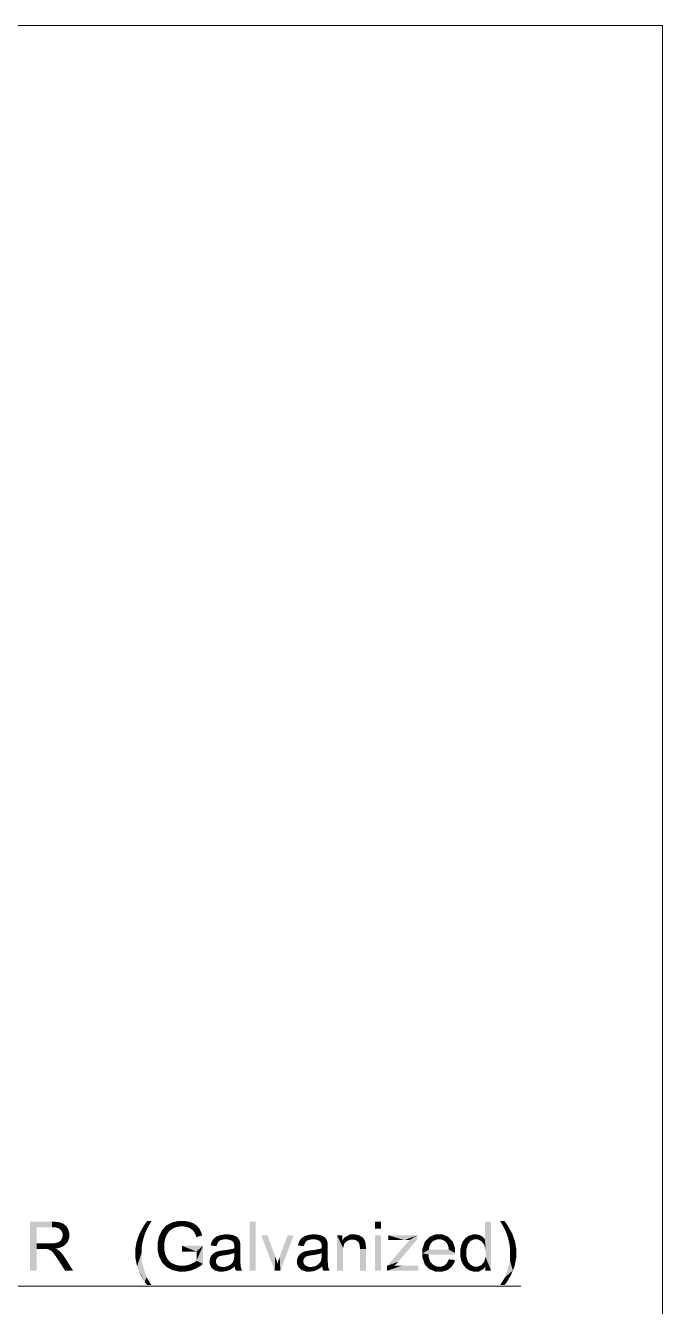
# Model space of a CAD drawing. Header units: millimetres. Extents: x 2 to 579, y 1 to 405.
# Drawn here: x 213.04 to 224.27, y 122.75 to 145.35 of the extents above; entities that cross this region are included whole.
import ezdxf

# ---------------------------------------------------------------- set-up
doc = ezdxf.new("R2010")
doc.units = ezdxf.units.MM
doc.linetypes.add('XKITLINE00', pattern=[0])
doc.layers.add('LinkedObject', color=7, linetype='Continuous', lineweight=0)

# ---------------------------------------------------------------- blocks, each defined once
blk = doc.blocks.new('*A4')
at = {"layer": 'LinkedObject'}
for points in [[(213.229, 123.862), (213.115, 123.379), (213.115, 124.243)], [(213.115, 124.243), (213.229, 124.147), (213.229, 123.862)], [(213.502, 124.147), (213.115, 124.243), (213.497, 124.243)], [(213.229, 124.147), (213.115, 124.243), (213.502, 124.147)], [(213.497, 124.243), (213.55, 124.147), (213.502, 124.147)], [(213.643, 124.231), (213.497, 124.243), (213.555, 124.243)], [(213.673, 124.219), (213.497, 124.243), (213.643, 124.231)], [(213.62, 124.128), (213.497, 124.243), (213.673, 124.219)], [(213.55, 124.147), (213.497, 124.243), (213.62, 124.128)], [(213.673, 124.219), (213.643, 124.108), (213.62, 124.128)], [(213.703, 124.208), (213.643, 124.108), (213.673, 124.219)], [(213.643, 124.108), (213.703, 124.208), (213.665, 124.088)], [(213.665, 124.088), (213.703, 124.208), (213.769, 124.137)], [(213.769, 124.137), (213.687, 124.038), (213.665, 124.088)], [(213.787, 124.108), (213.687, 124.038), (213.769, 124.137)], [(213.805, 124.042), (213.687, 124.038), (213.787, 124.108)], [(213.769, 124.137), (213.703, 124.208), (213.751, 124.167)], [(215.161, 124.081), (215.042, 124.034), (215.124, 124.182)], [(215.143, 124.041), (215.042, 124.034), (215.161, 124.081)], [(215.22, 124.195), (215.124, 124.182), (215.179, 124.256)], [(215.172, 124.108), (215.124, 124.182), (215.22, 124.195)], [(215.161, 124.081), (215.124, 124.182), (215.172, 124.108)], [(215.22, 124.195), (215.179, 124.256), (215.255, 124.256)], [(215.567, 124.204), (215.415, 124.042), (215.517, 124.178)], [(215.631, 124.124), (215.415, 124.042), (215.567, 124.204)], [(215.517, 124.178), (215.415, 124.042), (215.441, 124.096)], [(215.585, 124.092), (215.415, 124.042), (215.631, 124.124)], [(215.567, 124.073), (215.415, 124.042), (215.585, 124.092)], [(215.55, 124.053), (215.415, 124.042), (215.567, 124.073)], [(215.73, 124.257), (215.567, 124.204), (215.616, 124.231)], [(215.756, 124.16), (215.567, 124.204), (215.73, 124.257)], [(215.567, 124.204), (215.66, 124.136), (215.631, 124.124)], [(215.66, 124.136), (215.567, 124.204), (215.688, 124.148)], [(215.688, 124.148), (215.567, 124.204), (215.756, 124.16)], [(215.795, 124.16), (215.73, 124.257), (215.795, 124.257)], [(215.756, 124.16), (215.73, 124.257), (215.795, 124.16)], [(215.795, 124.257), (215.828, 124.16), (215.795, 124.16)], [(215.842, 124.257), (215.828, 124.16), (215.795, 124.257)], [(215.828, 124.16), (215.842, 124.257), (215.887, 124.148)], [(215.964, 124.227), (215.842, 124.257), (215.927, 124.242)], [(215.887, 124.148), (215.842, 124.257), (215.964, 124.227)], [(215.887, 124.148), (215.964, 124.227), (215.914, 124.137)], [(215.964, 124.227), (215.941, 124.126), (215.914, 124.137)], [(215.941, 124.126), (215.964, 124.227), (215.982, 124.095)], [(216.062, 124.169), (215.964, 124.227), (216.002, 124.212)], [(216.083, 124.142), (215.964, 124.227), (216.062, 124.169)], [(215.982, 124.095), (215.964, 124.227), (216.083, 124.142)], [(215.982, 124.095), (216.083, 124.142), (215.997, 124.076)], [(216.083, 124.142), (216.011, 124.058), (215.997, 124.076)], [(216.011, 124.058), (216.083, 124.142), (216.035, 124.006)], [(216.035, 124.006), (216.083, 124.142), (216.137, 124.044)], [(216.137, 124.044), (216.083, 124.142), (216.105, 124.115)], [(217.09, 124.243), (216.984, 123.379), (216.984, 124.243)], [(217.09, 123.379), (216.984, 123.379), (217.09, 124.243)], [(219.306, 124.243), (219.199, 124.121), (219.199, 124.243)], [(219.306, 124.121), (219.199, 124.121), (219.306, 124.243)], [(221.244, 124.243), (221.137, 123.932), (221.137, 124.243)], [(221.244, 124.243), (221.147, 123.746), (221.137, 123.932)], [(221.147, 123.746), (221.244, 124.243), (221.244, 123.379)], [(221.48, 124.256), (221.44, 124.195), (221.404, 124.256)], [(221.44, 124.195), (221.48, 124.256), (221.488, 124.106)], [(221.488, 124.106), (221.48, 124.256), (221.536, 124.182)], [(221.488, 124.106), (221.536, 124.182), (221.499, 124.08)], [(221.499, 124.08), (221.536, 124.182), (221.517, 124.039)], [(221.517, 124.039), (221.536, 124.182), (221.618, 124.034)], [(213.229, 123.862), (213.229, 123.762), (213.115, 123.379)], [(213.362, 123.762), (213.229, 123.862), (213.475, 123.862)], [(213.229, 123.762), (213.229, 123.862), (213.362, 123.762)], [(213.362, 123.762), (213.475, 123.862), (213.384, 123.762)], [(213.384, 123.762), (213.475, 123.862), (213.415, 123.76)], [(213.415, 123.76), (213.475, 123.862), (213.425, 123.758)], [(213.425, 123.758), (213.475, 123.862), (213.438, 123.755)], [(213.438, 123.755), (213.475, 123.862), (213.464, 123.743)], [(213.464, 123.743), (213.475, 123.862), (213.514, 123.862)], [(213.464, 123.743), (213.514, 123.862), (213.477, 123.735)], [(213.514, 123.862), (213.562, 123.772), (213.477, 123.735)], [(213.575, 123.87), (213.562, 123.772), (213.514, 123.862)], [(213.562, 123.772), (213.575, 123.87), (213.624, 123.78)], [(213.597, 123.878), (213.745, 123.852), (213.575, 123.87)], [(213.715, 123.82), (213.575, 123.87), (213.745, 123.852)], [(213.624, 123.78), (213.575, 123.87), (213.715, 123.82)], [(213.619, 123.886), (213.745, 123.852), (213.597, 123.878)], [(213.745, 123.852), (213.619, 123.886), (213.653, 123.912)], [(213.664, 123.93), (213.745, 123.852), (213.653, 123.912)], [(213.676, 123.947), (213.745, 123.852), (213.664, 123.93)], [(213.676, 123.947), (213.805, 124.007), (213.745, 123.852)], [(213.687, 123.986), (213.805, 124.007), (213.676, 123.947)], [(213.805, 124.007), (213.687, 124.038), (213.805, 124.042)], [(213.687, 124.038), (213.805, 124.007), (213.687, 124.007)], [(213.805, 124.007), (213.687, 123.986), (213.687, 124.007)], [(213.745, 123.852), (213.805, 124.007), (213.775, 123.883)], [(213.775, 123.883), (213.805, 124.007), (213.805, 123.961)], [(215.092, 123.857), (214.97, 123.761), (214.993, 123.895)], [(215.079, 123.746), (214.97, 123.761), (215.092, 123.857)], [(215.104, 123.912), (214.993, 123.895), (215.015, 123.96)], [(215.092, 123.857), (214.993, 123.895), (215.104, 123.912)], [(215.015, 123.96), (215.143, 124.041), (215.115, 123.956)], [(215.042, 124.034), (215.143, 124.041), (215.015, 123.96)], [(215.104, 123.912), (215.015, 123.96), (215.115, 123.956)], [(215.415, 124.042), (215.362, 123.869), (215.389, 123.987)], [(215.496, 123.947), (215.362, 123.869), (215.415, 124.042)], [(215.48, 123.86), (215.362, 123.869), (215.496, 123.947)], [(215.362, 123.869), (215.48, 123.86), (215.362, 123.806)], [(215.362, 123.806), (215.48, 123.86), (215.48, 123.813)], [(215.523, 124.011), (215.415, 124.042), (215.55, 124.053)], [(215.415, 124.042), (215.523, 124.011), (215.513, 123.987)], [(215.496, 123.947), (215.415, 124.042), (215.513, 123.987)], [(216.035, 124.006), (216.137, 124.044), (216.045, 123.973)], [(216.045, 123.973), (216.137, 124.044), (216.149, 124.001)], [(216.345, 123.934), (216.298, 123.826), (216.328, 123.913)], [(216.437, 123.892), (216.298, 123.826), (216.345, 123.934)], [(216.328, 123.913), (216.298, 123.826), (216.305, 123.859)], [(216.41, 123.845), (216.298, 123.826), (216.437, 123.892)], [(216.298, 123.826), (216.41, 123.845), (216.402, 123.812)], [(216.361, 123.954), (216.472, 123.918), (216.345, 123.934)], [(216.437, 123.892), (216.345, 123.934), (216.454, 123.905)], [(216.454, 123.905), (216.345, 123.934), (216.472, 123.918)], [(216.408, 123.986), (216.472, 123.918), (216.361, 123.954)], [(216.438, 123.997), (216.472, 123.918), (216.408, 123.986)], [(216.54, 124.019), (216.438, 123.997), (216.469, 124.008)], [(216.527, 123.931), (216.438, 123.997), (216.54, 124.019)], [(216.472, 123.918), (216.438, 123.997), (216.527, 123.931)], [(216.527, 123.931), (216.54, 124.019), (216.565, 123.931)], [(216.565, 123.931), (216.54, 124.019), (216.605, 123.931)], [(216.58, 124.019), (216.605, 123.931), (216.54, 124.019)], [(216.686, 124.009), (216.58, 124.019), (216.62, 124.019)], [(216.711, 124), (216.58, 124.019), (216.686, 124.009)], [(216.665, 123.913), (216.58, 124.019), (216.711, 124)], [(216.605, 123.931), (216.58, 124.019), (216.665, 123.913)], [(216.665, 123.913), (216.711, 124), (216.685, 123.895)], [(216.685, 123.895), (216.711, 124), (216.7, 123.882)], [(216.711, 124), (216.715, 123.836), (216.7, 123.882)], [(216.784, 123.952), (216.715, 123.836), (216.711, 124)], [(216.772, 123.967), (216.711, 124), (216.736, 123.99)], [(216.784, 123.952), (216.711, 124), (216.772, 123.967)], [(216.796, 123.938), (216.715, 123.836), (216.784, 123.952)], [(216.813, 123.902), (216.715, 123.836), (216.796, 123.938)], [(216.817, 123.88), (216.715, 123.836), (216.813, 123.902)], [(216.715, 123.836), (216.817, 123.88), (216.82, 123.867)], [(216.715, 123.836), (216.82, 123.867), (216.715, 123.804)], [(216.715, 123.804), (216.82, 123.867), (216.715, 123.801)], [(216.715, 123.801), (216.82, 123.867), (216.715, 123.787)], [(216.715, 123.787), (216.82, 123.867), (216.715, 123.776)], [(216.715, 123.776), (216.82, 123.867), (216.715, 123.693)], [(216.823, 123.818), (216.715, 123.693), (216.82, 123.867)], [(217.302, 124.005), (217.429, 123.379), (217.191, 124.005)], [(217.437, 123.63), (217.429, 123.379), (217.302, 124.005)], [(217.764, 124.005), (217.516, 123.623), (217.655, 124.005)], [(217.528, 123.379), (217.516, 123.623), (217.764, 124.005)], [(217.886, 123.934), (217.839, 123.826), (217.87, 123.913)], [(217.978, 123.892), (217.839, 123.826), (217.886, 123.934)], [(217.87, 123.913), (217.839, 123.826), (217.847, 123.859)], [(217.952, 123.845), (217.839, 123.826), (217.978, 123.892)], [(217.839, 123.826), (217.952, 123.845), (217.943, 123.812)], [(217.902, 123.954), (218.014, 123.918), (217.886, 123.934)], [(217.978, 123.892), (217.886, 123.934), (217.996, 123.905)], [(217.996, 123.905), (217.886, 123.934), (218.014, 123.918)], [(217.949, 123.986), (218.014, 123.918), (217.902, 123.954)], [(217.98, 123.997), (218.014, 123.918), (217.949, 123.986)], [(218.081, 124.019), (217.98, 123.997), (218.01, 124.008)], [(218.069, 123.931), (217.98, 123.997), (218.081, 124.019)], [(218.014, 123.918), (217.98, 123.997), (218.069, 123.931)], [(218.069, 123.931), (218.081, 124.019), (218.106, 123.931)], [(218.106, 123.931), (218.081, 124.019), (218.146, 123.931)], [(218.122, 124.019), (218.146, 123.931), (218.081, 124.019)], [(218.227, 124.009), (218.122, 124.019), (218.162, 124.019)], [(218.252, 124), (218.122, 124.019), (218.227, 124.009)], [(218.206, 123.913), (218.122, 124.019), (218.252, 124)], [(218.146, 123.931), (218.122, 124.019), (218.206, 123.913)], [(218.206, 123.913), (218.252, 124), (218.227, 123.895)], [(218.227, 123.895), (218.252, 124), (218.242, 123.882)], [(218.252, 124), (218.257, 123.836), (218.242, 123.882)], [(218.326, 123.952), (218.257, 123.836), (218.252, 124)], [(218.314, 123.967), (218.252, 124), (218.277, 123.99)], [(218.326, 123.952), (218.252, 124), (218.314, 123.967)], [(218.257, 123.801), (218.361, 123.867), (218.256, 123.787)], [(218.256, 123.787), (218.361, 123.867), (218.256, 123.776)], [(218.256, 123.776), (218.361, 123.867), (218.257, 123.693)], [(218.337, 123.938), (218.257, 123.836), (218.326, 123.952)], [(218.354, 123.902), (218.257, 123.836), (218.337, 123.938)], [(218.359, 123.88), (218.257, 123.836), (218.354, 123.902)], [(218.257, 123.836), (218.359, 123.88), (218.361, 123.867)], [(218.257, 123.836), (218.361, 123.867), (218.257, 123.804)], [(218.257, 123.804), (218.361, 123.867), (218.257, 123.801)], [(218.364, 123.818), (218.257, 123.693), (218.361, 123.867)], [(218.528, 124.005), (218.634, 123.721), (218.528, 123.379)], [(218.634, 123.721), (218.528, 124.005), (218.634, 123.781)], [(218.659, 123.863), (218.528, 124.005), (218.624, 123.916)], [(218.634, 123.781), (218.528, 124.005), (218.659, 123.863)], [(218.624, 123.916), (218.528, 124.005), (218.624, 124.005)], [(218.658, 123.967), (218.708, 123.906), (218.624, 123.916)], [(218.624, 123.916), (218.708, 123.906), (218.659, 123.863)], [(218.823, 124.019), (218.658, 123.967), (218.758, 124.019)], [(218.766, 123.927), (218.658, 123.967), (218.823, 124.019)], [(218.708, 123.906), (218.658, 123.967), (218.766, 123.927)], [(218.766, 123.927), (218.823, 124.019), (218.8, 123.927)], [(218.8, 123.927), (218.823, 124.019), (218.821, 123.927)], [(218.823, 124.019), (218.858, 123.918), (218.821, 123.927)], [(218.851, 124.019), (218.858, 123.918), (218.823, 124.019)], [(218.903, 124.009), (218.858, 123.918), (218.851, 124.019)], [(218.926, 123.998), (218.858, 123.918), (218.903, 124.009)], [(218.858, 123.918), (218.926, 123.998), (218.874, 123.908)], [(218.926, 123.998), (218.889, 123.898), (218.874, 123.908)], [(218.889, 123.898), (218.926, 123.998), (218.911, 123.873)], [(218.911, 123.873), (218.926, 123.998), (218.997, 123.945)], [(218.997, 123.945), (218.917, 123.857), (218.911, 123.873)], [(219.009, 123.929), (218.917, 123.857), (218.997, 123.945)], [(219.026, 123.889), (218.917, 123.857), (219.009, 123.929)], [(218.917, 123.857), (219.026, 123.889), (218.924, 123.841)], [(218.924, 123.841), (219.026, 123.889), (219.03, 123.867)], [(219.03, 123.867), (218.93, 123.792), (218.924, 123.841)], [(218.986, 123.962), (218.926, 123.998), (218.95, 123.988)], [(218.997, 123.945), (218.926, 123.998), (218.986, 123.962)], [(219.033, 123.852), (218.93, 123.792), (219.03, 123.867)], [(219.036, 123.8), (218.93, 123.792), (219.033, 123.852)], [(219.306, 124.005), (219.199, 123.379), (219.199, 124.005)], [(219.306, 123.379), (219.199, 123.379), (219.306, 124.005)], [(219.945, 124.005), (219.41, 123.465), (219.808, 123.922)], [(219.945, 123.934), (219.41, 123.465), (219.945, 124.005)], [(219.606, 123.537), (219.41, 123.465), (219.945, 123.934)], [(219.434, 124.005), (219.689, 123.919), (219.434, 123.919)], [(219.715, 123.919), (219.434, 124.005), (219.945, 124.005)], [(219.689, 123.919), (219.434, 124.005), (219.715, 123.919)], [(219.715, 123.919), (219.945, 124.005), (219.774, 123.92)], [(219.774, 123.92), (219.945, 124.005), (219.808, 123.922)], [(220.115, 123.932), (220.034, 123.765), (220.075, 123.888)], [(220.179, 123.858), (220.034, 123.765), (220.115, 123.932)], [(220.152, 123.793), (220.034, 123.765), (220.179, 123.858)], [(220.261, 124.019), (220.115, 123.932), (220.156, 123.975)], [(220.326, 124.019), (220.115, 123.932), (220.261, 124.019)], [(220.29, 123.931), (220.115, 123.932), (220.326, 124.019)], [(220.115, 123.932), (220.204, 123.883), (220.179, 123.858)], [(220.204, 123.883), (220.115, 123.932), (220.229, 123.907)], [(220.229, 123.907), (220.115, 123.932), (220.29, 123.931)], [(220.29, 123.931), (220.326, 124.019), (220.327, 123.931)], [(220.326, 124.019), (220.367, 123.931), (220.327, 123.931)], [(220.491, 123.976), (220.326, 124.019), (220.389, 124.019)], [(220.531, 123.933), (220.326, 124.019), (220.491, 123.976)], [(220.433, 123.901), (220.326, 124.019), (220.531, 123.933)], [(220.367, 123.931), (220.326, 124.019), (220.433, 123.901)], [(220.433, 123.901), (220.531, 123.933), (220.458, 123.87)], [(220.531, 123.933), (220.474, 123.85), (220.458, 123.87)], [(220.474, 123.85), (220.531, 123.933), (220.494, 123.791)], [(220.494, 123.791), (220.531, 123.933), (220.61, 123.77)], [(220.61, 123.77), (220.531, 123.933), (220.571, 123.891)], [(220.732, 123.861), (220.701, 123.691), (220.717, 123.823)], [(220.834, 123.844), (220.701, 123.691), (220.732, 123.861)], [(220.81, 123.753), (220.701, 123.691), (220.834, 123.844)], [(220.748, 123.899), (220.857, 123.873), (220.732, 123.861)], [(220.732, 123.861), (220.857, 123.873), (220.834, 123.844)], [(220.795, 123.958), (220.857, 123.873), (220.748, 123.899)], [(220.881, 123.902), (220.795, 123.958), (220.826, 123.978)], [(220.857, 123.873), (220.795, 123.958), (220.881, 123.902)], [(220.857, 123.998), (220.94, 123.931), (220.826, 123.978)], [(220.826, 123.978), (220.94, 123.931), (220.881, 123.902)], [(220.927, 124.019), (220.94, 123.931), (220.857, 123.998)], [(220.965, 124.019), (220.94, 123.931), (220.927, 124.019)], [(220.94, 123.931), (220.965, 124.019), (220.975, 123.931)], [(220.965, 124.019), (221.012, 123.931), (220.975, 123.931)], [(220.993, 124.019), (221.012, 123.931), (220.965, 124.019)], [(221.044, 124.007), (221.012, 123.931), (220.993, 124.019)], [(221.066, 123.995), (221.012, 123.931), (221.044, 124.007)], [(221.066, 123.995), (221.073, 123.901), (221.012, 123.931)], [(221.088, 123.983), (221.073, 123.901), (221.066, 123.995)], [(221.124, 123.952), (221.073, 123.901), (221.088, 123.983)], [(221.137, 123.932), (221.073, 123.901), (221.124, 123.952)], [(221.073, 123.901), (221.137, 123.932), (221.097, 123.871)], [(221.097, 123.871), (221.137, 123.932), (221.122, 123.841)], [(221.137, 123.932), (221.147, 123.746), (221.122, 123.841)], [(221.517, 124.039), (221.618, 124.034), (221.545, 123.954)], [(221.545, 123.954), (221.618, 124.034), (221.644, 123.96)], [(221.545, 123.954), (221.644, 123.96), (221.555, 123.91)], [(221.555, 123.91), (221.644, 123.96), (221.568, 123.856)], [(221.568, 123.856), (221.644, 123.96), (221.667, 123.895)], [(221.568, 123.856), (221.667, 123.895), (221.581, 123.746)], [(221.581, 123.746), (221.667, 123.895), (221.689, 123.761)], [(213.115, 123.379), (213.229, 123.762), (213.229, 123.379)], [(213.477, 123.735), (213.562, 123.772), (213.49, 123.727)], [(213.562, 123.772), (213.519, 123.698), (213.49, 123.727)], [(213.584, 123.761), (213.519, 123.698), (213.562, 123.772)], [(213.519, 123.698), (213.584, 123.761), (213.535, 123.677)], [(213.535, 123.677), (213.584, 123.761), (213.551, 123.657)], [(213.551, 123.657), (213.584, 123.761), (213.63, 123.729)], [(213.63, 123.729), (213.592, 123.597), (213.551, 123.657)], [(213.63, 123.729), (213.584, 123.761), (213.619, 123.739)], [(213.655, 123.706), (213.592, 123.597), (213.63, 123.729)], [(213.703, 123.648), (213.592, 123.597), (213.655, 123.706)], [(213.592, 123.597), (213.703, 123.648), (213.617, 123.558)], [(213.617, 123.558), (213.703, 123.648), (213.725, 123.614)], [(213.617, 123.558), (213.725, 123.614), (213.732, 123.379)], [(213.732, 123.379), (213.725, 123.614), (213.874, 123.379)], [(214.97, 123.761), (215.079, 123.746), (214.97, 123.691)], [(214.97, 123.691), (215.079, 123.746), (215.079, 123.69)], [(214.97, 123.691), (215.079, 123.69), (214.97, 123.612)], [(214.97, 123.612), (215.079, 123.69), (215, 123.458)], [(215, 123.458), (215.079, 123.69), (215.031, 123.384)], [(215.031, 123.384), (215.079, 123.69), (215.079, 123.549)], [(215.48, 123.756), (215.362, 123.806), (215.48, 123.813)], [(215.362, 123.806), (215.415, 123.576), (215.362, 123.743)], [(215.48, 123.756), (215.415, 123.576), (215.362, 123.806)], [(215.362, 123.743), (215.415, 123.576), (215.389, 123.628)], [(215.5, 123.659), (215.415, 123.576), (215.48, 123.756)], [(215.415, 123.576), (215.5, 123.659), (215.52, 123.62)], [(215.54, 123.581), (215.415, 123.576), (215.52, 123.62)], [(215.795, 123.819), (216.049, 123.717), (215.795, 123.717)], [(216.162, 123.819), (216.049, 123.717), (215.795, 123.819)], [(216.049, 123.556), (216.162, 123.819), (216.162, 123.499)], [(216.049, 123.717), (216.162, 123.819), (216.049, 123.556)], [(216.301, 123.628), (216.28, 123.544), (216.29, 123.609)], [(216.4, 123.586), (216.28, 123.544), (216.301, 123.628)], [(216.29, 123.609), (216.28, 123.544), (216.28, 123.567)], [(216.311, 123.647), (216.408, 123.597), (216.301, 123.628)], [(216.301, 123.628), (216.408, 123.597), (216.4, 123.586)], [(216.339, 123.677), (216.408, 123.597), (216.311, 123.647)], [(216.415, 123.609), (216.339, 123.677), (216.356, 123.689)], [(216.408, 123.597), (216.339, 123.677), (216.415, 123.609)], [(216.372, 123.7), (216.436, 123.626), (216.356, 123.689)], [(216.356, 123.689), (216.436, 123.626), (216.415, 123.609)], [(216.411, 123.718), (216.436, 123.626), (216.372, 123.7)], [(216.432, 123.724), (216.436, 123.626), (216.411, 123.718)], [(216.447, 123.728), (216.463, 123.638), (216.432, 123.724)], [(216.436, 123.626), (216.432, 123.724), (216.45, 123.632)], [(216.45, 123.632), (216.432, 123.724), (216.463, 123.638)], [(216.494, 123.736), (216.509, 123.648), (216.447, 123.728)], [(216.447, 123.728), (216.509, 123.648), (216.463, 123.638)], [(216.526, 123.739), (216.542, 123.653), (216.494, 123.736)], [(216.494, 123.736), (216.542, 123.653), (216.509, 123.648)], [(216.59, 123.747), (216.6, 123.661), (216.526, 123.739)], [(216.526, 123.739), (216.6, 123.661), (216.542, 123.653)], [(216.685, 123.765), (216.715, 123.693), (216.59, 123.747)], [(216.59, 123.747), (216.715, 123.693), (216.6, 123.661)], [(216.6, 123.661), (216.715, 123.693), (216.687, 123.681)], [(216.715, 123.776), (216.715, 123.693), (216.685, 123.765)], [(216.706, 123.566), (216.823, 123.641), (216.823, 123.567)], [(216.715, 123.619), (216.823, 123.641), (216.706, 123.566)], [(216.823, 123.782), (216.715, 123.693), (216.823, 123.818)], [(216.823, 123.782), (216.715, 123.654), (216.715, 123.693)], [(216.823, 123.641), (216.715, 123.654), (216.823, 123.782)], [(216.823, 123.641), (216.715, 123.619), (216.715, 123.654)], [(217.448, 123.599), (217.429, 123.379), (217.437, 123.63)], [(217.516, 123.623), (217.528, 123.379), (217.504, 123.588)], [(217.842, 123.628), (217.821, 123.544), (217.832, 123.609)], [(217.942, 123.586), (217.821, 123.544), (217.842, 123.628)], [(217.832, 123.609), (217.821, 123.544), (217.821, 123.567)], [(217.853, 123.647), (217.949, 123.597), (217.842, 123.628)], [(217.842, 123.628), (217.949, 123.597), (217.942, 123.586)], [(217.88, 123.677), (217.949, 123.597), (217.853, 123.647)], [(217.957, 123.609), (217.88, 123.677), (217.897, 123.689)], [(217.949, 123.597), (217.88, 123.677), (217.957, 123.609)], [(217.914, 123.7), (217.978, 123.626), (217.897, 123.689)], [(217.897, 123.689), (217.978, 123.626), (217.957, 123.609)], [(217.952, 123.718), (217.978, 123.626), (217.914, 123.7)], [(217.973, 123.724), (217.978, 123.626), (217.952, 123.718)], [(217.989, 123.728), (218.005, 123.638), (217.973, 123.724)], [(217.978, 123.626), (217.973, 123.724), (217.991, 123.632)], [(217.991, 123.632), (217.973, 123.724), (218.005, 123.638)], [(218.036, 123.736), (218.051, 123.648), (217.989, 123.728)], [(217.989, 123.728), (218.051, 123.648), (218.005, 123.638)], [(218.067, 123.739), (218.084, 123.653), (218.036, 123.736)], [(218.036, 123.736), (218.084, 123.653), (218.051, 123.648)], [(218.131, 123.747), (218.141, 123.661), (218.067, 123.739)], [(218.067, 123.739), (218.141, 123.661), (218.084, 123.653)], [(218.226, 123.765), (218.257, 123.693), (218.131, 123.747)], [(218.131, 123.747), (218.257, 123.693), (218.141, 123.661)], [(218.141, 123.661), (218.257, 123.693), (218.228, 123.681)], [(218.256, 123.776), (218.257, 123.693), (218.226, 123.765)], [(218.248, 123.566), (218.364, 123.641), (218.364, 123.567)], [(218.256, 123.619), (218.364, 123.641), (218.248, 123.566)], [(218.364, 123.782), (218.256, 123.654), (218.257, 123.693)], [(218.364, 123.641), (218.256, 123.654), (218.364, 123.782)], [(218.364, 123.641), (218.256, 123.619), (218.256, 123.654)], [(218.364, 123.782), (218.257, 123.693), (218.364, 123.818)], [(218.528, 123.379), (218.634, 123.721), (218.634, 123.379)], [(219.036, 123.8), (218.93, 123.76), (218.93, 123.792)], [(219.036, 123.763), (218.93, 123.76), (219.036, 123.8)], [(218.93, 123.379), (219.036, 123.763), (219.036, 123.379)], [(218.93, 123.76), (219.036, 123.763), (218.93, 123.379)], [(220.034, 123.765), (220.152, 123.793), (220.149, 123.752)], [(220.149, 123.752), (220.034, 123.686), (220.034, 123.765)], [(220.149, 123.752), (220.61, 123.693), (220.034, 123.686)], [(220.61, 123.688), (220.034, 123.686), (220.61, 123.693)], [(220.61, 123.674), (220.034, 123.686), (220.61, 123.688)], [(220.034, 123.686), (220.114, 123.449), (220.034, 123.61)], [(220.146, 123.613), (220.114, 123.449), (220.034, 123.686)], [(220.146, 123.613), (220.034, 123.686), (220.143, 123.665)], [(220.61, 123.665), (220.034, 123.686), (220.61, 123.674)], [(220.143, 123.665), (220.034, 123.686), (220.61, 123.665)], [(220.034, 123.61), (220.114, 123.449), (220.074, 123.492)], [(220.175, 123.534), (220.114, 123.449), (220.146, 123.613)], [(220.498, 123.752), (220.61, 123.693), (220.149, 123.752)], [(220.494, 123.791), (220.61, 123.77), (220.498, 123.752)], [(220.61, 123.693), (220.498, 123.752), (220.61, 123.77)], [(220.717, 123.823), (220.701, 123.691), (220.701, 123.738)], [(220.701, 123.691), (220.81, 123.753), (220.81, 123.691)], [(220.701, 123.691), (220.81, 123.631), (220.701, 123.643)], [(220.81, 123.631), (220.701, 123.691), (220.81, 123.691)], [(220.701, 123.643), (220.81, 123.631), (220.718, 123.558)], [(220.718, 123.558), (220.81, 123.631), (220.735, 123.521)], [(220.735, 123.521), (220.81, 123.631), (220.835, 123.541)], [(221.147, 123.624), (221.244, 123.379), (221.123, 123.537)], [(221.147, 123.746), (221.244, 123.379), (221.147, 123.682)], [(221.147, 123.682), (221.244, 123.379), (221.147, 123.624)], [(221.581, 123.69), (221.689, 123.761), (221.689, 123.691)], [(221.581, 123.746), (221.689, 123.761), (221.581, 123.69)], [(221.581, 123.69), (221.689, 123.691), (221.581, 123.549)], [(221.689, 123.612), (221.581, 123.549), (221.689, 123.691)], [(221.659, 123.458), (221.581, 123.549), (221.689, 123.612)], [(215.079, 123.549), (215.135, 123.18), (215.031, 123.384)], [(215.031, 123.384), (215.135, 123.18), (215.061, 123.309)], [(215.167, 123.266), (215.135, 123.18), (215.079, 123.549)], [(215.54, 123.581), (215.572, 123.418), (215.415, 123.576)], [(215.415, 123.576), (215.572, 123.418), (215.442, 123.524)], [(215.442, 123.524), (215.572, 123.418), (215.52, 123.446)], [(215.597, 123.523), (215.572, 123.418), (215.54, 123.581)], [(215.572, 123.418), (215.597, 123.523), (215.635, 123.504)], [(215.674, 123.486), (215.572, 123.418), (215.635, 123.504)], [(215.674, 123.486), (215.804, 123.364), (215.572, 123.418)], [(215.572, 123.418), (215.804, 123.364), (215.625, 123.391)], [(215.625, 123.391), (215.804, 123.364), (215.74, 123.364)], [(215.754, 123.467), (215.804, 123.364), (215.674, 123.486)], [(215.804, 123.364), (215.754, 123.467), (215.797, 123.467)], [(215.797, 123.467), (215.851, 123.364), (215.804, 123.364)], [(215.834, 123.467), (215.851, 123.364), (215.797, 123.467)], [(215.907, 123.481), (215.943, 123.381), (215.834, 123.467)], [(215.834, 123.467), (215.943, 123.381), (215.851, 123.364)], [(215.988, 123.398), (215.907, 123.481), (215.942, 123.495)], [(215.943, 123.381), (215.907, 123.481), (215.988, 123.398)], [(215.977, 123.51), (216.033, 123.415), (215.942, 123.495)], [(215.942, 123.495), (216.033, 123.415), (215.988, 123.398)], [(216.031, 123.54), (216.162, 123.499), (215.977, 123.51)], [(215.977, 123.51), (216.162, 123.499), (216.033, 123.415)], [(216.049, 123.556), (216.162, 123.499), (216.031, 123.54)], [(216.033, 123.415), (216.162, 123.499), (216.119, 123.465)], [(216.393, 123.561), (216.28, 123.544), (216.4, 123.586)], [(216.28, 123.544), (216.393, 123.561), (216.393, 123.547)], [(216.393, 123.526), (216.28, 123.544), (216.393, 123.547)], [(216.28, 123.544), (216.393, 123.526), (216.28, 123.505)], [(216.28, 123.505), (216.393, 123.526), (216.308, 123.44)], [(216.308, 123.44), (216.393, 123.526), (216.335, 123.415)], [(216.335, 123.415), (216.393, 123.526), (216.409, 123.49)], [(216.409, 123.49), (216.363, 123.39), (216.335, 123.415)], [(216.425, 123.476), (216.363, 123.39), (216.409, 123.49)], [(216.441, 123.462), (216.363, 123.39), (216.425, 123.476)], [(216.363, 123.39), (216.441, 123.462), (216.442, 123.365)], [(216.494, 123.365), (216.441, 123.462), (216.488, 123.448)], [(216.442, 123.365), (216.441, 123.462), (216.494, 123.365)], [(216.488, 123.448), (216.525, 123.365), (216.494, 123.365)], [(216.519, 123.448), (216.525, 123.365), (216.488, 123.448)], [(216.55, 123.448), (216.525, 123.365), (216.519, 123.448)], [(216.525, 123.365), (216.55, 123.448), (216.583, 123.375)], [(216.61, 123.385), (216.55, 123.448), (216.604, 123.461)], [(216.583, 123.375), (216.55, 123.448), (216.61, 123.385)], [(216.724, 123.455), (216.604, 123.461), (216.628, 123.474)], [(216.694, 123.431), (216.604, 123.461), (216.724, 123.455)], [(216.638, 123.395), (216.604, 123.461), (216.694, 123.431)], [(216.61, 123.385), (216.604, 123.461), (216.638, 123.395)], [(216.652, 123.488), (216.826, 123.473), (216.628, 123.474)], [(216.826, 123.473), (216.724, 123.455), (216.628, 123.474)], [(216.652, 123.488), (216.823, 123.567), (216.826, 123.473)], [(216.687, 123.525), (216.823, 123.567), (216.652, 123.488)], [(216.698, 123.548), (216.823, 123.567), (216.687, 123.525)], [(216.823, 123.567), (216.698, 123.548), (216.706, 123.566)], [(216.724, 123.455), (216.826, 123.473), (216.726, 123.433)], [(216.726, 123.433), (216.826, 123.473), (216.829, 123.454)], [(216.829, 123.454), (216.737, 123.395), (216.726, 123.433)], [(216.833, 123.434), (216.737, 123.395), (216.829, 123.454)], [(216.833, 123.434), (216.746, 123.379), (216.737, 123.395)], [(216.846, 123.397), (216.746, 123.379), (216.833, 123.434)], [(216.746, 123.379), (216.846, 123.397), (216.856, 123.379)], [(217.468, 123.536), (217.429, 123.379), (217.448, 123.599)], [(217.477, 123.504), (217.429, 123.379), (217.468, 123.536)], [(217.477, 123.504), (217.528, 123.379), (217.429, 123.379)], [(217.484, 123.528), (217.528, 123.379), (217.477, 123.504)], [(217.504, 123.588), (217.528, 123.379), (217.484, 123.528)], [(217.935, 123.561), (217.821, 123.544), (217.942, 123.586)], [(217.821, 123.544), (217.935, 123.561), (217.935, 123.547)], [(217.935, 123.526), (217.821, 123.544), (217.935, 123.547)], [(217.821, 123.544), (217.935, 123.526), (217.821, 123.505)], [(217.821, 123.505), (217.935, 123.526), (217.849, 123.44)], [(217.849, 123.44), (217.935, 123.526), (217.877, 123.415)], [(217.877, 123.415), (217.935, 123.526), (217.951, 123.49)], [(217.951, 123.49), (217.904, 123.39), (217.877, 123.415)], [(217.967, 123.476), (217.904, 123.39), (217.951, 123.49)], [(217.983, 123.462), (217.904, 123.39), (217.967, 123.476)], [(217.904, 123.39), (217.983, 123.462), (217.983, 123.365)], [(218.035, 123.365), (217.983, 123.462), (218.029, 123.448)], [(217.983, 123.365), (217.983, 123.462), (218.035, 123.365)], [(218.029, 123.448), (218.066, 123.365), (218.035, 123.365)], [(218.06, 123.448), (218.066, 123.365), (218.029, 123.448)], [(218.091, 123.448), (218.066, 123.365), (218.06, 123.448)], [(218.066, 123.365), (218.091, 123.448), (218.125, 123.375)], [(218.152, 123.385), (218.091, 123.448), (218.145, 123.461)], [(218.125, 123.375), (218.091, 123.448), (218.152, 123.385)], [(218.265, 123.455), (218.145, 123.461), (218.169, 123.474)], [(218.236, 123.431), (218.145, 123.461), (218.265, 123.455)], [(218.179, 123.395), (218.145, 123.461), (218.236, 123.431)], [(218.152, 123.385), (218.145, 123.461), (218.179, 123.395)], [(218.193, 123.488), (218.367, 123.473), (218.169, 123.474)], [(218.367, 123.473), (218.265, 123.455), (218.169, 123.474)], [(218.193, 123.488), (218.364, 123.567), (218.367, 123.473)], [(218.228, 123.525), (218.364, 123.567), (218.193, 123.488)], [(218.239, 123.548), (218.364, 123.567), (218.228, 123.525)], [(218.364, 123.567), (218.239, 123.548), (218.248, 123.566)], [(218.265, 123.455), (218.367, 123.473), (218.268, 123.433)], [(218.268, 123.433), (218.367, 123.473), (218.371, 123.454)], [(218.371, 123.454), (218.279, 123.395), (218.268, 123.433)], [(218.374, 123.434), (218.279, 123.395), (218.371, 123.454)], [(218.374, 123.434), (218.287, 123.379), (218.279, 123.395)], [(218.388, 123.397), (218.287, 123.379), (218.374, 123.434)], [(218.287, 123.379), (218.388, 123.397), (218.398, 123.379)], [(219.606, 123.537), (219.41, 123.379), (219.41, 123.465)], [(219.541, 123.465), (219.41, 123.379), (219.606, 123.537)], [(219.41, 123.379), (219.675, 123.47), (219.964, 123.379)], [(219.675, 123.47), (219.41, 123.379), (219.644, 123.47)], [(219.644, 123.47), (219.41, 123.379), (219.577, 123.468)], [(219.577, 123.468), (219.41, 123.379), (219.541, 123.465)], [(219.964, 123.379), (219.675, 123.47), (219.964, 123.47)], [(220.114, 123.449), (220.175, 123.534), (220.155, 123.407)], [(220.201, 123.507), (220.155, 123.407), (220.175, 123.534)], [(220.227, 123.479), (220.155, 123.407), (220.201, 123.507)], [(220.227, 123.479), (220.332, 123.365), (220.155, 123.407)], [(220.155, 123.407), (220.332, 123.365), (220.263, 123.365)], [(220.293, 123.452), (220.332, 123.365), (220.227, 123.479)], [(220.332, 123.452), (220.332, 123.365), (220.293, 123.452)], [(220.361, 123.452), (220.511, 123.418), (220.332, 123.365)], [(220.361, 123.452), (220.332, 123.365), (220.332, 123.452)], [(220.332, 123.365), (220.511, 123.418), (220.386, 123.365)], [(220.411, 123.467), (220.511, 123.418), (220.361, 123.452)], [(220.386, 123.365), (220.511, 123.418), (220.476, 123.391)], [(220.431, 123.483), (220.546, 123.444), (220.411, 123.467)], [(220.511, 123.418), (220.411, 123.467), (220.546, 123.444)], [(220.452, 123.498), (220.546, 123.444), (220.431, 123.483)], [(220.452, 123.498), (220.607, 123.567), (220.546, 123.444)], [(220.485, 123.547), (220.607, 123.567), (220.452, 123.498)], [(220.607, 123.567), (220.485, 123.547), (220.497, 123.581)], [(220.546, 123.444), (220.607, 123.567), (220.594, 123.519)], [(220.835, 123.541), (220.801, 123.427), (220.735, 123.521)], [(220.735, 123.521), (220.801, 123.427), (220.753, 123.484)], [(220.861, 123.511), (220.801, 123.427), (220.835, 123.541)], [(220.801, 123.427), (220.861, 123.511), (220.833, 123.406)], [(220.833, 123.406), (220.861, 123.511), (220.886, 123.482)], [(220.886, 123.482), (220.97, 123.365), (220.833, 123.406)], [(220.833, 123.406), (220.97, 123.365), (220.864, 123.385)], [(220.864, 123.385), (220.97, 123.365), (220.933, 123.365)], [(220.946, 123.452), (220.97, 123.365), (220.886, 123.482)], [(220.97, 123.365), (220.946, 123.452), (220.98, 123.452)], [(220.97, 123.365), (221.145, 123.458), (221.028, 123.365)], [(221.015, 123.452), (221.145, 123.458), (220.97, 123.365)], [(221.015, 123.452), (220.97, 123.365), (220.98, 123.452)], [(221.074, 123.48), (221.145, 123.458), (221.015, 123.452)], [(221.028, 123.365), (221.145, 123.458), (221.115, 123.411)], [(221.145, 123.458), (221.074, 123.48), (221.098, 123.509)], [(221.123, 123.537), (221.145, 123.458), (221.098, 123.509)], [(221.123, 123.537), (221.244, 123.379), (221.145, 123.458)], [(221.145, 123.458), (221.244, 123.379), (221.145, 123.379)], [(221.581, 123.549), (221.628, 123.384), (221.492, 123.266)], [(221.492, 123.266), (221.628, 123.384), (221.524, 123.18)], [(221.524, 123.18), (221.628, 123.384), (221.598, 123.309)], [(221.628, 123.384), (221.581, 123.549), (221.659, 123.458)], [(215.135, 123.18), (215.167, 123.266), (215.179, 123.125)], [(215.179, 123.125), (215.167, 123.266), (215.255, 123.125)], [(221.492, 123.266), (221.524, 123.18), (221.404, 123.125)], [(221.404, 123.125), (221.524, 123.18), (221.48, 123.125)]]:
    blk.add_hatch(color=7, dxfattribs=at).paths.add_polyline_path(points, flags=17)
at = {"layer": 'LinkedObject', "color": 2, "linetype": 'XKITLINE00', "lineweight": 0}
for p, q in [((140.114, 145.347), (224.266, 145.347)), ((224.266, 145.347), (224.266, 73.855))]:
    blk.add_line(p, q, dxfattribs=at)
at = {"layer": 'LinkedObject', "color": 6, "linetype": 'XKITLINE00', "lineweight": 0}
blk.add_line((203.669, 123.108), (221.769, 123.108), dxfattribs=at)

msp = doc.modelspace()

# ---------------------------------------------------------------- block references
at = {"lineweight": 0}
msp.add_blockref('*A4', (0, 0), dxfattribs=at)

doc.saveas('drawing.dxf')
